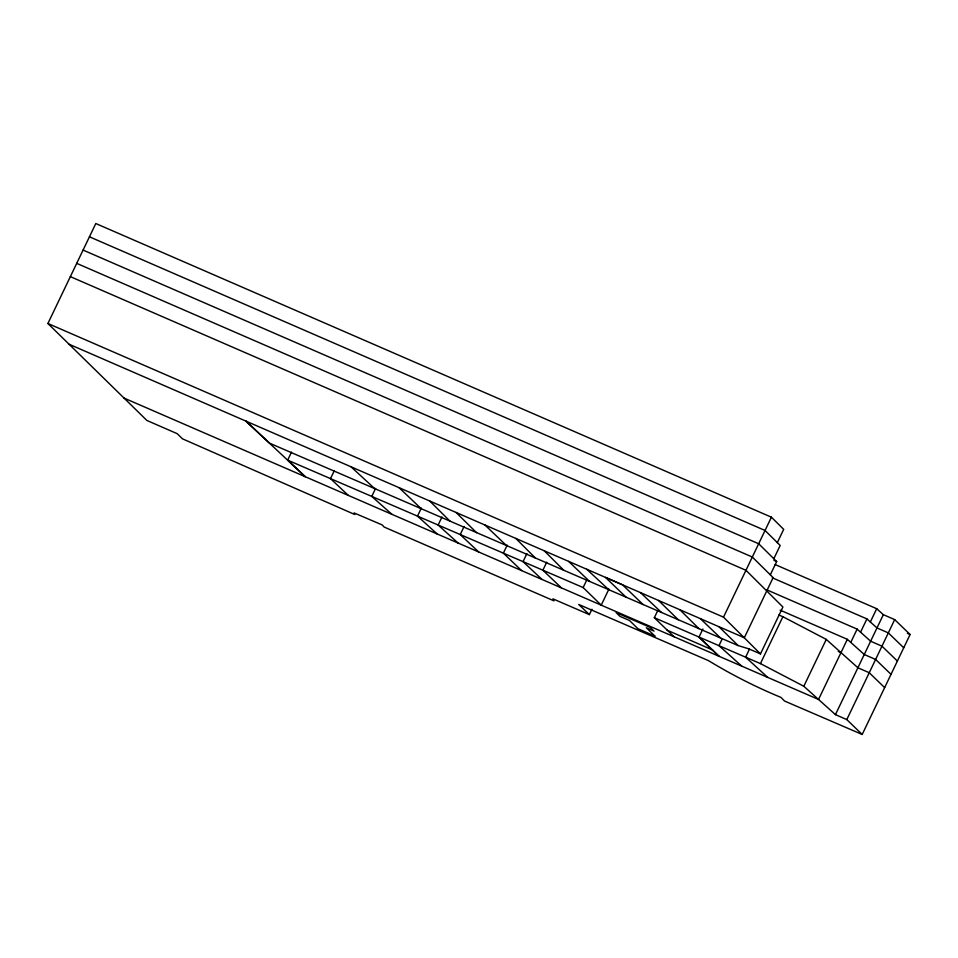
<?xml version="1.0" encoding="UTF-8"?>
<svg xmlns="http://www.w3.org/2000/svg" width="958" height="958" viewBox="0 0 958 958"><rect width="100%" height="100%" fill="white"/><g stroke="black" fill="none" stroke-linecap="round" stroke-linejoin="round"><path stroke-width="1.44" d="M591.924 609.264L589.362 614.617L552.922 598.846L553.975 600.846L384.158 527.056L382.194 524.924L354.137 512.961L354.783 514.506L182.535 438.848L177.182 433.663L146.897 420.466L47.9 323.493L95.8 223.525L771.406 517.188L783.692 529.355L777.333 542.623M70.353 276.634L745.959 570.297L782.925 607.037L760.472 653.895L748.629 648.794L738.139 645.572L269.497 443.159L245.883 421.089L305.291 476.737L287.663 460.151L291.519 452.116M334.354 470.594L330.498 478.629L348.305 495.394M375.62 488.376L371.776 496.412L391.882 514.302M421.328 508.099L417.484 516.123L437.195 533.977M441.985 516.997L438.129 525.032L458.068 543.03M464.079 526.529L460.235 534.564L478.701 551.988M507.225 545.126L503.369 553.161L521.595 570.597M526.888 553.604L523.044 561.639L542.012 579.458M546.731 562.166L542.887 570.19L561.376 587.865M608.929 589.086L601.229 605.157L583.147 587.553L587.003 579.518M674.097 636.783L654.326 617.718L657.535 611.024M654.326 617.718L699.029 637.046L718.967 656.254L699.029 637.046L702.873 629.011M760.472 653.895L723.506 617.156L771.406 517.188M722.176 638.962L718.967 645.656L741.767 666.145M773.825 558.73L780.183 545.449L765.047 530.469L89.441 236.794M770.316 574.824L776.675 561.556L758.688 543.749L83.071 250.074M749.479 649.153L745.635 657.188L767.753 677.426M699.029 637.046L760.436 663.595L782.89 616.724L826.275 639.405L857.901 667.774L869.253 672.732L884.653 687.616M775.178 564.573L876.702 608.701L883.348 614.665L894.688 619.622L910.1 634.507L862.2 734.475L846.8 719.59L835.448 714.632L803.822 686.263L826.275 639.405M780.099 610.138L847.351 639.321L818.539 699.46L124.049 398.085M850.776 642.399L857.135 629.119L766.544 589.733M860.559 632.184L866.918 618.916L772.316 577.794M870.343 621.981L876.702 608.701M835.448 714.632L883.348 614.665M846.8 719.59L894.688 619.622M907.37 633.334L910.1 634.507M287.663 460.151L583.147 587.553M862.2 734.475L784.518 701.016L781.021 697.436C755.682 686.958 731.816 674.803 708.453 660.625L578.74 604.474L589.362 614.617M778.854 614.988L782.89 616.724M773.932 560.358L776.675 561.556M76.712 263.354L752.317 557.029L773.13 577.614L744.318 637.753L69.084 344.245M838.238 651.416L840.992 652.602M47.9 323.493L723.506 617.156M667.019 630.136L712.584 649.979M760.436 663.595L803.822 686.263M866.918 618.916L876.989 627.945L888.329 632.891L903.741 647.788M857.135 629.119L870.63 641.225L881.971 646.171L897.383 661.068M847.351 639.321L864.26 654.494L875.612 659.451L891.012 674.336M351.023 466.797L374.889 488.796M586.727 569.244L608.833 589.757M640.471 592.607L661.499 612.485M399.079 487.682L421.364 508.854M484.904 524.996L506.543 545.617M568.609 561.376L589.625 581.47M700.37 618.652L720.5 637.956M643.081 604.546L622.592 584.847L605.504 577.411L626.065 597.193M658.493 600.438L678.276 619.73M718.955 626.724L738.139 645.572M456.056 512.446L476.569 532.672M679.845 609.719L698.945 628.652M429.711 500.998L450.116 521.26M544.276 550.802L563.831 570.333M515.835 538.432L535.402 558.059M654.889 636.088L637.968 628.759L629.49 620.485L620.018 616.389L616.15 612.617L650.231 627.394L653.991 631.082L646.339 627.753L654.889 636.088"/></g></svg>
